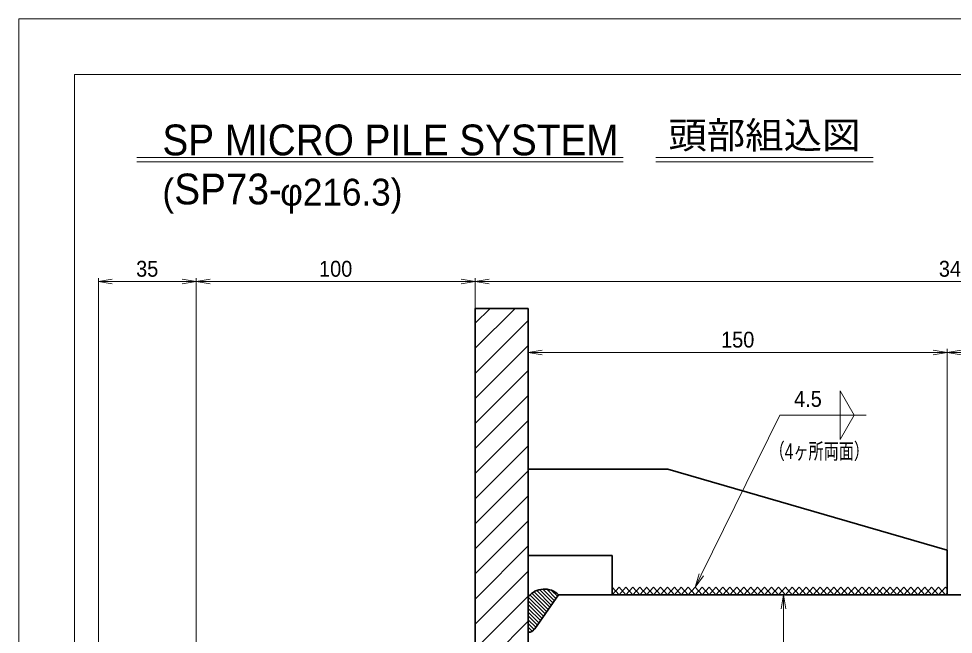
# Model space of a CAD drawing. Units: millimetres at full size, sheet at 1:2. Extents: x 2335 to 3175, y 1300 to 1901.
# Drawn here: x 2335.5 to 2670.2, y 1680.7 to 1901.2 of the extents above; entities that cross this region are included whole.
import ezdxf
from ezdxf.enums import TextEntityAlignment as Align

# ---------------------------------------------------------------- set-up
doc = ezdxf.new("R2010")
doc.units = ezdxf.units.MM
doc.header["$LTSCALE"] = 2
for name, color, linetype, lineweight in [('1外形線', 7, 'Continuous', 35), ('2細い実線', 3, 'Continuous', 20), ('6寸法線', 4, 'Continuous', 13), ('7枠', 7, 'Continuous', 13)]:
    doc.layers.add(name, color=color, linetype=linetype, lineweight=lineweight)
doc.styles.add('Arial', font='')
doc.styles.add('ＭＳ Ｐゴシック', font='')
doc.styles.get('Arial').set_extended_font_data('Arial')
doc.styles.get('ＭＳ Ｐゴシック').set_extended_font_data('MS PGothic')

# ---------------------------------------------------------------- blocks, each defined once
blk = doc.blocks.new('open_arrow')
at = {"color": 0, "linetype": 'Continuous', "lineweight": -2}
blk.add_lwpolyline([(7.5, 1.25), (0, 0), (7.5, -1.25)], dxfattribs=at)

msp = doc.modelspace()

# ---------------------------------------------------------------- hatches: boundary and pattern name
at = {"layer": '2細い実線'}
h = msp.add_hatch(dxfattribs=at)
h.set_pattern_fill('USER', color=256, style=0, pattern_type=2)
h.set_pattern_definition([(45, (2385.352, 6887.019), (-4.49013, 4.49013), [])])
h.paths.add_polyline_path([(2517.978, 1797.43), (2498.978, 1797.43), (2498.978, 1653.3), (2517.978, 1653.3)])
h = msp.add_hatch(dxfattribs=at)
h.set_pattern_fill('USER', color=256, style=0, pattern_type=2)
h.set_pattern_definition([(135, (2385.352, 5381.446), (-0.67352, -0.67352), [])])
h.paths.add_polyline_path([(2517.978, 1694.181), (2517.978, 1681.355, 0.23049), (2520.274, 1682.63), (2528.831, 1694.85, 0.43069)])

# ---------------------------------------------------------------- linework, layer by layer
at = {"layer": '1外形線'}
for p, q in [((2498.978, 1653.3), (2498.978, 1797.43)), ((2498.978, 1797.43), (2517.978, 1797.43)), ((2517.978, 1650.3), (2517.978, 1797.43)), ((2517.978, 1739.857), (2567.978, 1739.857)), ((2567.978, 1739.857), (2667.978, 1710.85)), ((2667.978, 1710.85), (2667.978, 1694.85)), ((2547.978, 1708.85), (2517.978, 1708.85)), ((2547.978, 1708.85), (2517.978, 1708.85)), ((2547.978, 1694.85), (2547.978, 1708.85)), ((2547.978, 1694.85), (2547.978, 1708.85)), ((2528.831, 1694.85), (2520.274, 1682.63)), ((2697.478, 1694.85), (2528.831, 1694.85))]:
    msp.add_line(p, q, dxfattribs=at)
for centre, radius, start, end in [((2523.721, 1689.385), 7.483, 46.92453, 140.12972), ((2517.817, 1684.35), 3, 273.08182, 325)]:
    msp.add_arc(centre, radius, start, end, dxfattribs=at)
at = {"layer": '2細い実線'}
for p, q in [((2547.978, 1694.857), (2550.464, 1697.536)), ((2547.978, 1697.536), (2550.464, 1694.857)), ((2547.978, 1697.529), (2550.464, 1694.85)), ((2547.978, 1694.85), (2550.464, 1697.529)), ((2550.464, 1694.857), (2552.95, 1697.536)), ((2550.464, 1697.536), (2552.95, 1694.857)), ((2550.464, 1697.529), (2552.95, 1694.85)), ((2550.464, 1694.85), (2552.95, 1697.529)), ((2552.95, 1694.857), (2555.435, 1697.536)), ((2552.95, 1697.536), (2555.435, 1694.857)), ((2552.95, 1697.529), (2555.435, 1694.85)), ((2552.95, 1694.85), (2555.435, 1697.529)), ((2555.435, 1694.857), (2557.921, 1697.536)), ((2555.435, 1697.536), (2557.921, 1694.857)), ((2555.435, 1697.529), (2557.921, 1694.85)), ((2555.435, 1694.85), (2557.921, 1697.529)), ((2557.921, 1694.857), (2560.407, 1697.536)), ((2557.921, 1697.536), (2560.407, 1694.857)), ((2557.921, 1697.529), (2560.407, 1694.85)), ((2557.921, 1694.85), (2560.407, 1697.529)), ((2560.339, 1694.857), (2562.825, 1697.536)), ((2560.339, 1697.536), (2562.825, 1694.857)), ((2560.339, 1697.529), (2562.825, 1694.85)), ((2560.339, 1694.85), (2562.825, 1697.529)), ((2562.825, 1694.857), (2565.311, 1697.536)), ((2562.825, 1697.536), (2565.311, 1694.857)), ((2562.825, 1697.529), (2565.311, 1694.85)), ((2562.825, 1694.85), (2565.311, 1697.529)), ((2565.311, 1694.857), (2567.797, 1697.536)), ((2565.311, 1697.536), (2567.797, 1694.857)), ((2565.311, 1697.529), (2567.797, 1694.85)), ((2565.311, 1694.85), (2567.797, 1697.529)), ((2567.797, 1694.857), (2570.283, 1697.536)), ((2567.797, 1697.536), (2570.283, 1694.857)), ((2567.797, 1697.529), (2570.283, 1694.85)), ((2567.797, 1694.85), (2570.283, 1697.529)), ((2570.283, 1694.857), (2572.768, 1697.536)), ((2570.283, 1697.536), (2572.768, 1694.857)), ((2570.283, 1697.529), (2572.768, 1694.85)), ((2570.283, 1694.85), (2572.768, 1697.529)), ((2572.768, 1694.857), (2575.254, 1697.536)), ((2572.768, 1697.536), (2575.254, 1694.857)), ((2572.768, 1697.529), (2575.254, 1694.85)), ((2572.768, 1694.85), (2575.254, 1697.529)), ((2575.254, 1694.857), (2577.74, 1697.536)), ((2575.254, 1697.536), (2577.74, 1694.857)), ((2575.254, 1697.529), (2577.74, 1694.85)), ((2575.254, 1694.85), (2577.74, 1697.529)), ((2577.74, 1694.857), (2580.226, 1697.536)), ((2577.74, 1697.536), (2580.226, 1694.857)), ((2577.74, 1697.529), (2580.226, 1694.85)), ((2577.74, 1694.85), (2580.226, 1697.529)), ((2580.226, 1694.857), (2582.712, 1697.536)), ((2580.226, 1697.536), (2582.712, 1694.857)), ((2580.226, 1697.529), (2582.712, 1694.85)), ((2580.226, 1694.85), (2582.712, 1697.529)), ((2582.712, 1694.857), (2585.197, 1697.536)), ((2582.712, 1697.536), (2585.197, 1694.857)), ((2582.712, 1697.529), (2585.197, 1694.85)), ((2582.712, 1694.85), (2585.197, 1697.529)), ((2585.197, 1694.857), (2587.683, 1697.536)), ((2585.197, 1697.536), (2587.683, 1694.857)), ((2585.197, 1697.529), (2587.683, 1694.85)), ((2585.197, 1694.85), (2587.683, 1697.529)), ((2587.683, 1694.857), (2590.169, 1697.536)), ((2587.683, 1697.536), (2590.169, 1694.857)), ((2587.683, 1697.529), (2590.169, 1694.85)), ((2587.683, 1694.85), (2590.169, 1697.529)), ((2590.169, 1694.857), (2592.655, 1697.536)), ((2590.169, 1697.536), (2592.655, 1694.857)), ((2590.169, 1697.529), (2592.655, 1694.85)), ((2590.169, 1694.85), (2592.655, 1697.529)), ((2592.655, 1694.857), (2595.14, 1697.536)), ((2592.655, 1697.536), (2595.14, 1694.857)), ((2592.655, 1697.529), (2595.14, 1694.85)), ((2592.655, 1694.85), (2595.14, 1697.529)), ((2595.14, 1694.857), (2597.626, 1697.536)), ((2595.14, 1697.536), (2597.626, 1694.857)), ((2595.14, 1697.529), (2597.626, 1694.85)), ((2595.14, 1694.85), (2597.626, 1697.529)), ((2597.626, 1694.857), (2600.112, 1697.536)), ((2597.626, 1697.536), (2600.112, 1694.857)), ((2597.626, 1697.529), (2600.112, 1694.85)), ((2597.626, 1694.85), (2600.112, 1697.529)), ((2600.112, 1694.857), (2602.598, 1697.536)), ((2600.112, 1697.536), (2602.598, 1694.857)), ((2600.112, 1697.529), (2602.598, 1694.85)), ((2600.112, 1694.85), (2602.598, 1697.529)), ((2602.598, 1694.857), (2605.084, 1697.536)), ((2602.598, 1697.536), (2605.084, 1694.857)), ((2602.598, 1697.529), (2605.084, 1694.85)), ((2602.598, 1694.85), (2605.084, 1697.529)), ((2605.084, 1694.857), (2607.569, 1697.536)), ((2605.084, 1697.536), (2607.569, 1694.857)), ((2605.084, 1697.529), (2607.569, 1694.85)), ((2605.084, 1694.85), (2607.569, 1697.529)), ((2607.569, 1694.857), (2610.055, 1697.536)), ((2607.569, 1697.536), (2610.055, 1694.857)), ((2607.569, 1697.529), (2610.055, 1694.85)), ((2607.569, 1694.85), (2610.055, 1697.529)), ((2610.055, 1694.857), (2612.541, 1697.536)), ((2610.055, 1697.536), (2612.541, 1694.857)), ((2610.055, 1697.529), (2612.541, 1694.85)), ((2610.055, 1694.85), (2612.541, 1697.529)), ((2612.541, 1694.857), (2615.027, 1697.536)), ((2612.541, 1697.536), (2615.027, 1694.857)), ((2612.541, 1697.529), (2615.027, 1694.85)), ((2612.541, 1694.85), (2615.027, 1697.529)), ((2615.027, 1694.857), (2617.513, 1697.536)), ((2615.027, 1697.536), (2617.513, 1694.857)), ((2615.027, 1697.529), (2617.513, 1694.85)), ((2615.027, 1694.85), (2617.513, 1697.529)), ((2617.513, 1694.857), (2619.998, 1697.536)), ((2617.513, 1697.536), (2619.998, 1694.857)), ((2617.513, 1697.529), (2619.998, 1694.85)), ((2617.513, 1694.85), (2619.998, 1697.529)), ((2619.998, 1694.857), (2622.484, 1697.536)), ((2619.998, 1697.536), (2622.484, 1694.857)), ((2619.998, 1697.529), (2622.484, 1694.85)), ((2619.998, 1694.85), (2622.484, 1697.529)), ((2622.484, 1694.857), (2624.97, 1697.536)), ((2622.484, 1697.536), (2624.97, 1694.857)), ((2622.484, 1697.529), (2624.97, 1694.85)), ((2622.484, 1694.85), (2624.97, 1697.529)), ((2624.97, 1694.857), (2627.456, 1697.536)), ((2624.97, 1697.536), (2627.456, 1694.857)), ((2624.97, 1697.529), (2627.456, 1694.85)), ((2624.97, 1694.85), (2627.456, 1697.529)), ((2627.456, 1694.857), (2629.942, 1697.536)), ((2627.456, 1697.536), (2629.942, 1694.857)), ((2627.456, 1697.529), (2629.942, 1694.85)), ((2627.456, 1694.85), (2629.942, 1697.529)), ((2629.942, 1694.857), (2632.427, 1697.536)), ((2629.942, 1697.536), (2632.427, 1694.857)), ((2629.942, 1697.529), (2632.427, 1694.85)), ((2629.942, 1694.85), (2632.427, 1697.529)), ((2632.427, 1694.857), (2634.913, 1697.536)), ((2632.427, 1697.536), (2634.913, 1694.857)), ((2632.427, 1697.529), (2634.913, 1694.85)), ((2632.427, 1694.85), (2634.913, 1697.529)), ((2634.913, 1694.857), (2637.399, 1697.536)), ((2634.913, 1697.536), (2637.399, 1694.857)), ((2634.913, 1697.529), (2637.399, 1694.85)), ((2634.913, 1694.85), (2637.399, 1697.529)), ((2637.586, 1694.841), (2640.072, 1697.52)), ((2637.586, 1697.52), (2640.072, 1694.841)), ((2640.072, 1694.841), (2642.557, 1697.52)), ((2640.072, 1697.52), (2642.557, 1694.841)), ((2642.557, 1694.841), (2645.043, 1697.52)), ((2642.557, 1697.52), (2645.043, 1694.841)), ((2645.043, 1694.841), (2647.529, 1697.52)), ((2645.043, 1697.52), (2647.529, 1694.841)), ((2647.529, 1694.841), (2650.015, 1697.52)), ((2647.529, 1697.52), (2650.015, 1694.841)), ((2650.015, 1694.841), (2652.501, 1697.52)), ((2650.015, 1697.52), (2652.501, 1694.841)), ((2652.501, 1694.841), (2654.986, 1697.52)), ((2652.501, 1697.52), (2654.986, 1694.841)), ((2654.986, 1694.841), (2657.472, 1697.52)), ((2654.986, 1697.52), (2657.472, 1694.841)), ((2657.472, 1694.841), (2659.958, 1697.52)), ((2657.472, 1697.52), (2659.958, 1694.841)), ((2659.958, 1694.841), (2662.444, 1697.52)), ((2659.958, 1697.52), (2662.444, 1694.841)), ((2662.444, 1694.841), (2664.929, 1697.52)), ((2662.444, 1697.52), (2664.929, 1694.841)), ((2664.929, 1694.841), (2667.415, 1697.52)), ((2664.929, 1697.52), (2667.415, 1694.841)), ((2667.415, 1697.52), (2667.978, 1696.914)), ((2667.415, 1694.841), (2667.978, 1695.448)), ((2669.893, 1694.85), (2669.901, 1694.841))]:
    msp.add_line(p, q, dxfattribs=at)
at = {"layer": '6寸法線'}
for p, q in [((2377.724, 1851.524), (2551.963, 1851.524)), ((2563.634, 1851.524), (2641.516, 1851.524)), ((2377.724, 1849.941), (2551.963, 1849.941)), ((2563.634, 1849.941), (2641.516, 1849.941)), ((2363.978, 1616.463), (2363.978, 1808.3)), ((2398.978, 1626.932), (2398.978, 1808.3)), ((2398.978, 1626.932), (2398.978, 1808.3)), ((2498.978, 1756.495), (2498.978, 1808.3)), ((2498.978, 1798.055), (2498.978, 1808.3)), ((2398.978, 1807.05), (2363.978, 1807.05)), ((2498.978, 1807.05), (2398.978, 1807.05)), ((2498.978, 1807.05), (2842.978, 1807.05)), ((2517.978, 1694.806), (2517.978, 1782.909)), ((2517.978, 1781.659), (2667.978, 1781.659)), ((2667.978, 1711.475), (2667.978, 1782.909)), ((2667.978, 1703.475), (2667.978, 1782.909)), ((2667.978, 1781.659), (2697.978, 1781.659)), ((2629.705, 1767.914), (2629.705, 1759.176)), ((2629.705, 1767.914), (2634.75, 1759.176)), ((2629.705, 1750.438), (2634.75, 1759.176)), ((2629.705, 1750.438), (2629.705, 1759.176)), ((2612.53, 1694.85), (2608.155, 1694.85)), ((2609.405, 1694.85), (2609.405, 1475.75))]:
    msp.add_line(p, q, dxfattribs=at)
msp.add_lwpolyline([(2577.74, 1697.529), (2579.946, 1702.017), (2608.047, 1759.176), (2639.001, 1759.176)], dxfattribs=at)
at = {"layer": '7枠'}
for p, q in [((2335.452, 1901.192), (3175.452, 1901.192)), ((2335.452, 1901.192), (2335.452, 1307.192)), ((2355.452, 1881.192), (3155.452, 1881.192)), ((2355.452, 1881.192), (2355.452, 1327.192))]:
    msp.add_line(p, q, dxfattribs=at)

# ---------------------------------------------------------------- block references
at = {"layer": '6寸法線', "xscale": 0.667, "yscale": 0.667}
for p in [(2363.978, 1807.05), (2398.978, 1807.05), (2498.978, 1807.05), (2517.978, 1781.659), (2667.978, 1781.659)]:
    msp.add_blockref('open_arrow', p, dxfattribs=at)
for p, rotation in [((2398.978, 1807.05), 180), ((2498.978, 1807.05), 180), ((2667.978, 1781.659), 180), ((2577.74, 1697.529), 63.8), ((2609.405, 1694.85), 270)]:
    msp.add_blockref('open_arrow', p, dxfattribs=dict(at, rotation=rotation))

# ---------------------------------------------------------------- texts
at = {"layer": '6寸法線'}
for s, height, style, width, p in [('頭部組込図', 9.61, 'ＭＳ Ｐゴシック', 1.05, (2602.551, 1859.476)), ('35', 5.682, 'Arial', 0.9, (2381.478, 1811.605)), ('100', 5.682, 'Arial', 0.9, (2448.978, 1811.603)), ('344', 5.682, 'Arial', 0.9, (2670.978, 1811.605)), ('150', 5.682, 'Arial', 0.9, (2592.978, 1786.211))]:
    msp.add_text(s, height=height, dxfattribs=dict(at, style=style, width=width)).set_placement(p, align=Align.MIDDLE_CENTER)
at = {"layer": '6寸法線', "style": 'Arial', "width": 0.9}
for s, p in [('SP MICRO PILE SYSTEM', (2386.928, 1848.935)), ('SP73-', (2391.174, 1831.365))]:
    msp.add_text(s, height=11.03, dxfattribs=at).set_placement(p, align=Align.BOTTOM_LEFT)
at = {"layer": '6寸法線', "style": 'ＭＳ Ｐゴシック'}
for s, p in [('(', (2386.928, 1831.365)), ('φ216.3)', (2429.096, 1831.365))]:
    msp.add_text(s, height=9.61, dxfattribs=at).set_placement(p, align=Align.BOTTOM_LEFT)
at = {"layer": '6寸法線', "color": 7, "style": 'Arial'}
for s, width, p in [('4.5', 0.9, (2613.163, 1760.442)), ('（4ヶ所両面）', 0.7, (2604.396, 1741.744))]:
    msp.add_text(s, height=5.682, dxfattribs=dict(at, width=width)).set_placement(p, align=Align.BOTTOM_LEFT)

doc.saveas('drawing.dxf')
